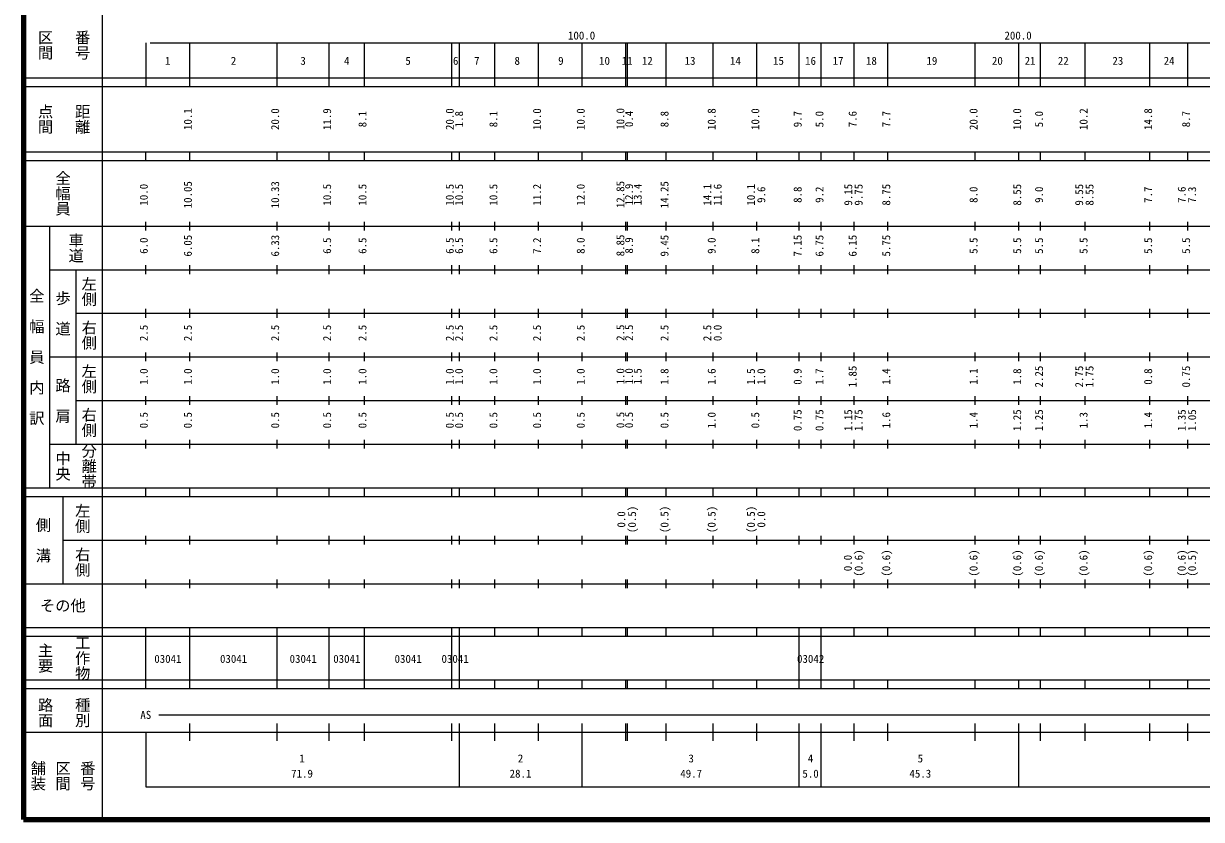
# Model space of a CAD drawing. Units: millimetres on the paper, enlarged 1000 times. Extents: x 40000 to 680000, y 20000 to 380000.
# Drawn here: x 40000 to 309854, y 20000 to 202409 of the extents above; entities that cross this region are included whole.
import ezdxf
from ezdxf.enums import TextEntityAlignment as Align

# ---------------------------------------------------------------- set-up
doc = ezdxf.new("R2010")
doc.units = ezdxf.units.MM
doc.header["$LTSCALE"] = 1000
doc.layers.add('M-TTL', color=2, linetype='Continuous', lineweight=140)
doc.layers.add('M-TTL-BAND', color=7, linetype='Continuous', lineweight=13)
doc.styles.add('@ＭＳ ゴシック', font='')
doc.styles.add('ＭＳ ゴシック', font='')
doc.styles.get('@ＭＳ ゴシック').set_extended_font_data('@MS Gothic')
doc.styles.get('ＭＳ ゴシック').set_extended_font_data('MS Gothic')

msp = doc.modelspace()

# ---------------------------------------------------------------- linework, layer by layer
at = {"layer": 'M-TTL'}
for p, q in [((40000, 380000), (40000, 20000)), ((40000, 20000), (680000, 20000))]:
    msp.add_line(p, q, dxfattribs=at)
at = {"layer": 'M-TTL-BAND'}
for p, q in [((58000, 370000), (58000, 20000)), ((68000, 198000), (68000, 188000)), ((69000, 198000), (579000, 198000)), ((78100, 188000), (78100, 198000)), ((98100, 188000), (98100, 198000)), ((110000, 188000), (110000, 198000)), ((118100, 188000), (118100, 198000)), ((138100, 188000), (138100, 198000)), ((139900, 188000), (139900, 198000)), ((148000, 188000), (148000, 198000)), ((158000, 188000), (158000, 198000)), ((168000, 188000), (168000, 198000)), ((178000, 188000), (178000, 198000)), ((178400, 188000), (178400, 198000)), ((187200, 188000), (187200, 198000)), ((198000, 188000), (198000, 198000)), ((208000, 188000), (208000, 198000)), ((217700, 188000), (217700, 198000)), ((222700, 188000), (222700, 198000)), ((230300, 188000), (230300, 198000)), ((238000, 188000), (238000, 198000)), ((258000, 188000), (258000, 198000)), ((268000, 188000), (268000, 198000)), ((273000, 188000), (273000, 198000)), ((283200, 188000), (283200, 198000)), ((298000, 188000), (298000, 198000)), ((306700, 188000), (306700, 198000)), ((40000, 190000), (579000, 190000)), ((40000, 188000), (579000, 188000)), ((40000, 173000), (579000, 173000)), ((68000, 171000), (68000, 173000)), ((78100, 171000), (78100, 173000)), ((98100, 171000), (98100, 173000)), ((110000, 171000), (110000, 173000)), ((118100, 171000), (118100, 173000)), ((138100, 171000), (138100, 173000)), ((139900, 171000), (139900, 173000)), ((148000, 171000), (148000, 173000)), ((158000, 171000), (158000, 173000)), ((168000, 171000), (168000, 173000)), ((178000, 171000), (178000, 173000)), ((178400, 171000), (178400, 173000)), ((187200, 171000), (187200, 173000)), ((198000, 171000), (198000, 173000)), ((208000, 171000), (208000, 173000)), ((217700, 171000), (217700, 173000)), ((222700, 171000), (222700, 173000)), ((230300, 171000), (230300, 173000)), ((238000, 171000), (238000, 173000)), ((258000, 171000), (258000, 173000)), ((268000, 171000), (268000, 173000)), ((273000, 171000), (273000, 173000)), ((283200, 171000), (283200, 173000)), ((298000, 171000), (298000, 173000)), ((306700, 171000), (306700, 173000)), ((40000, 171000), (579000, 171000)), ((68000, 155000), (68000, 157000)), ((78100, 155000), (78100, 157000)), ((98100, 155000), (98100, 157000)), ((110000, 155000), (110000, 157000)), ((118100, 155000), (118100, 157000)), ((138100, 155000), (138100, 157000)), ((139900, 155000), (139900, 157000)), ((148000, 155000), (148000, 157000)), ((158000, 155000), (158000, 157000)), ((168000, 155000), (168000, 157000)), ((178000, 155000), (178000, 157000)), ((178400, 155000), (178400, 157000)), ((187200, 155000), (187200, 157000)), ((198000, 155000), (198000, 157000)), ((208000, 155000), (208000, 157000)), ((217700, 155000), (217700, 157000)), ((222700, 155000), (222700, 157000)), ((230300, 155000), (230300, 157000)), ((238000, 155000), (238000, 157000)), ((258000, 155000), (258000, 157000)), ((268000, 155000), (268000, 157000)), ((273000, 155000), (273000, 157000)), ((283200, 155000), (283200, 157000)), ((298000, 155000), (298000, 157000)), ((306700, 155000), (306700, 157000)), ((40000, 156000), (579000, 156000)), ((46000, 96000), (46000, 156000)), ((46000, 146000), (579000, 146000)), ((52000, 146000), (52000, 106000)), ((68000, 145000), (68000, 147000)), ((78100, 145000), (78100, 147000)), ((98100, 145000), (98100, 147000)), ((110000, 145000), (110000, 147000)), ((118100, 145000), (118100, 147000)), ((138100, 145000), (138100, 147000)), ((139900, 145000), (139900, 147000)), ((148000, 145000), (148000, 147000)), ((158000, 145000), (158000, 147000)), ((168000, 145000), (168000, 147000)), ((178000, 145000), (178000, 147000)), ((178400, 145000), (178400, 147000)), ((187200, 145000), (187200, 147000)), ((198000, 145000), (198000, 147000)), ((208000, 145000), (208000, 147000)), ((217700, 145000), (217700, 147000)), ((222700, 145000), (222700, 147000)), ((230300, 145000), (230300, 147000)), ((238000, 145000), (238000, 147000)), ((258000, 145000), (258000, 147000)), ((268000, 145000), (268000, 147000)), ((273000, 145000), (273000, 147000)), ((283200, 145000), (283200, 147000)), ((298000, 145000), (298000, 147000)), ((306700, 145000), (306700, 147000)), ((52000, 136000), (579000, 136000)), ((68000, 135000), (68000, 137000)), ((78100, 135000), (78100, 137000)), ((98100, 135000), (98100, 137000)), ((110000, 135000), (110000, 137000)), ((118100, 135000), (118100, 137000)), ((138100, 135000), (138100, 137000)), ((139900, 135000), (139900, 137000)), ((148000, 135000), (148000, 137000)), ((158000, 135000), (158000, 137000)), ((168000, 135000), (168000, 137000)), ((178000, 135000), (178000, 137000)), ((178400, 135000), (178400, 137000)), ((187200, 135000), (187200, 137000)), ((198000, 135000), (198000, 137000)), ((208000, 135000), (208000, 137000)), ((217700, 135000), (217700, 137000)), ((222700, 135000), (222700, 137000)), ((230300, 135000), (230300, 137000)), ((238000, 135000), (238000, 137000)), ((258000, 135000), (258000, 137000)), ((268000, 135000), (268000, 137000)), ((273000, 135000), (273000, 137000)), ((283200, 135000), (283200, 137000)), ((298000, 135000), (298000, 137000)), ((306700, 135000), (306700, 137000)), ((68000, 125000), (68000, 127000)), ((78100, 125000), (78100, 127000)), ((98100, 125000), (98100, 127000)), ((110000, 125000), (110000, 127000)), ((118100, 125000), (118100, 127000)), ((138100, 125000), (138100, 127000)), ((139900, 125000), (139900, 127000)), ((148000, 125000), (148000, 127000)), ((158000, 125000), (158000, 127000)), ((168000, 125000), (168000, 127000)), ((178000, 125000), (178000, 127000)), ((178400, 125000), (178400, 127000)), ((187200, 125000), (187200, 127000)), ((198000, 125000), (198000, 127000)), ((208000, 125000), (208000, 127000)), ((217700, 125000), (217700, 127000)), ((222700, 125000), (222700, 127000)), ((230300, 125000), (230300, 127000)), ((238000, 125000), (238000, 127000)), ((258000, 125000), (258000, 127000)), ((268000, 125000), (268000, 127000)), ((273000, 125000), (273000, 127000)), ((283200, 125000), (283200, 127000)), ((298000, 125000), (298000, 127000)), ((306700, 125000), (306700, 127000)), ((46000, 126000), (579000, 126000)), ((68000, 115000), (68000, 117000)), ((78100, 115000), (78100, 117000)), ((98100, 115000), (98100, 117000)), ((110000, 115000), (110000, 117000)), ((118100, 115000), (118100, 117000)), ((138100, 115000), (138100, 117000)), ((139900, 115000), (139900, 117000)), ((148000, 115000), (148000, 117000)), ((158000, 115000), (158000, 117000)), ((168000, 115000), (168000, 117000)), ((178000, 115000), (178000, 117000)), ((178400, 115000), (178400, 117000)), ((187200, 115000), (187200, 117000)), ((198000, 115000), (198000, 117000)), ((208000, 115000), (208000, 117000)), ((217700, 115000), (217700, 117000)), ((222700, 115000), (222700, 117000)), ((230300, 115000), (230300, 117000)), ((238000, 115000), (238000, 117000)), ((258000, 115000), (258000, 117000)), ((268000, 115000), (268000, 117000)), ((273000, 115000), (273000, 117000)), ((283200, 115000), (283200, 117000)), ((298000, 115000), (298000, 117000)), ((306700, 115000), (306700, 117000)), ((52000, 116000), (579000, 116000)), ((46000, 106000), (579000, 106000)), ((68000, 105000), (68000, 107000)), ((78100, 105000), (78100, 107000)), ((98100, 105000), (98100, 107000)), ((110000, 105000), (110000, 107000)), ((118100, 105000), (118100, 107000)), ((138100, 105000), (138100, 107000)), ((139900, 105000), (139900, 107000)), ((148000, 105000), (148000, 107000)), ((158000, 105000), (158000, 107000)), ((168000, 105000), (168000, 107000)), ((178000, 105000), (178000, 107000)), ((178400, 105000), (178400, 107000)), ((187200, 105000), (187200, 107000)), ((198000, 105000), (198000, 107000)), ((208000, 105000), (208000, 107000)), ((217700, 105000), (217700, 107000)), ((222700, 105000), (222700, 107000)), ((230300, 105000), (230300, 107000)), ((238000, 105000), (238000, 107000)), ((258000, 105000), (258000, 107000)), ((268000, 105000), (268000, 107000)), ((273000, 105000), (273000, 107000)), ((283200, 105000), (283200, 107000)), ((298000, 105000), (298000, 107000)), ((306700, 105000), (306700, 107000)), ((40000, 96000), (579000, 96000)), ((68000, 94000), (68000, 96000)), ((78100, 94000), (78100, 96000)), ((98100, 94000), (98100, 96000)), ((110000, 94000), (110000, 96000)), ((118100, 94000), (118100, 96000)), ((138100, 94000), (138100, 96000)), ((139900, 94000), (139900, 96000)), ((148000, 94000), (148000, 96000)), ((158000, 94000), (158000, 96000)), ((168000, 94000), (168000, 96000)), ((178000, 94000), (178000, 96000)), ((178400, 94000), (178400, 96000)), ((187200, 94000), (187200, 96000)), ((198000, 94000), (198000, 96000)), ((208000, 94000), (208000, 96000)), ((217700, 94000), (217700, 96000)), ((222700, 94000), (222700, 96000)), ((230300, 94000), (230300, 96000)), ((238000, 94000), (238000, 96000)), ((258000, 94000), (258000, 96000)), ((268000, 94000), (268000, 96000)), ((273000, 94000), (273000, 96000)), ((283200, 94000), (283200, 96000)), ((298000, 94000), (298000, 96000)), ((306700, 94000), (306700, 96000)), ((40000, 94000), (579000, 94000)), ((49000, 94000), (49000, 74000)), ((49000, 84000), (579000, 84000)), ((68000, 83000), (68000, 85000)), ((78100, 83000), (78100, 85000)), ((98100, 83000), (98100, 85000)), ((110000, 83000), (110000, 85000)), ((118100, 83000), (118100, 85000)), ((138100, 83000), (138100, 85000)), ((139900, 83000), (139900, 85000)), ((148000, 83000), (148000, 85000)), ((158000, 83000), (158000, 85000)), ((168000, 83000), (168000, 85000)), ((178000, 83000), (178000, 85000)), ((178400, 83000), (178400, 85000)), ((187200, 83000), (187200, 85000)), ((198000, 83000), (198000, 85000)), ((208000, 83000), (208000, 85000)), ((217700, 83000), (217700, 85000)), ((222700, 83000), (222700, 85000)), ((230300, 83000), (230300, 85000)), ((238000, 83000), (238000, 85000)), ((258000, 83000), (258000, 85000)), ((268000, 83000), (268000, 85000)), ((273000, 83000), (273000, 85000)), ((283200, 83000), (283200, 85000)), ((298000, 83000), (298000, 85000)), ((306700, 83000), (306700, 85000)), ((40000, 74000), (579000, 74000)), ((68000, 73000), (68000, 75000)), ((78100, 73000), (78100, 75000)), ((98100, 73000), (98100, 75000)), ((110000, 73000), (110000, 75000)), ((118100, 73000), (118100, 75000)), ((138100, 73000), (138100, 75000)), ((139900, 73000), (139900, 75000)), ((148000, 73000), (148000, 75000)), ((158000, 73000), (158000, 75000)), ((168000, 73000), (168000, 75000)), ((178000, 73000), (178000, 75000)), ((178400, 73000), (178400, 75000)), ((187200, 73000), (187200, 75000)), ((198000, 73000), (198000, 75000)), ((208000, 73000), (208000, 75000)), ((217700, 73000), (217700, 75000)), ((222700, 73000), (222700, 75000)), ((230300, 73000), (230300, 75000)), ((238000, 73000), (238000, 75000)), ((258000, 73000), (258000, 75000)), ((268000, 73000), (268000, 75000)), ((273000, 73000), (273000, 75000)), ((283200, 73000), (283200, 75000)), ((298000, 73000), (298000, 75000)), ((306700, 73000), (306700, 75000)), ((40000, 64000), (579000, 64000)), ((68000, 62000), (68000, 64000)), ((78100, 62000), (78100, 64000)), ((98100, 62000), (98100, 64000)), ((110000, 62000), (110000, 64000)), ((118100, 62000), (118100, 64000)), ((138100, 62000), (138100, 64000)), ((139900, 62000), (139900, 64000)), ((148000, 62000), (148000, 64000)), ((158000, 62000), (158000, 64000)), ((168000, 62000), (168000, 64000)), ((178000, 62000), (178000, 64000)), ((178400, 62000), (178400, 64000)), ((187200, 62000), (187200, 64000)), ((198000, 62000), (198000, 64000)), ((208000, 62000), (208000, 64000)), ((217700, 62000), (217700, 64000)), ((222700, 62000), (222700, 64000)), ((230300, 62000), (230300, 64000)), ((238000, 62000), (238000, 64000)), ((258000, 62000), (258000, 64000)), ((268000, 62000), (268000, 64000)), ((273000, 62000), (273000, 64000)), ((283200, 62000), (283200, 64000)), ((298000, 62000), (298000, 64000)), ((306700, 62000), (306700, 64000)), ((40000, 62000), (579000, 62000)), ((68000, 52000), (68000, 62000)), ((78100, 52000), (78100, 62000)), ((78100, 52000), (78100, 62000)), ((98100, 52000), (98100, 62000)), ((98100, 52000), (98100, 62000)), ((110000, 52000), (110000, 62000)), ((110000, 52000), (110000, 62000)), ((118100, 52000), (118100, 62000)), ((118100, 52000), (118100, 62000)), ((138100, 52000), (138100, 62000)), ((138100, 52000), (138100, 62000)), ((139900, 52000), (139900, 62000)), ((217700, 52000), (217700, 62000)), ((222700, 52000), (222700, 62000)), ((40000, 52000), (579000, 52000)), ((68000, 50000), (68000, 52000)), ((78100, 50000), (78100, 52000)), ((98100, 50000), (98100, 52000)), ((110000, 50000), (110000, 52000)), ((118100, 50000), (118100, 52000)), ((138100, 50000), (138100, 52000)), ((139900, 50000), (139900, 52000)), ((148000, 50000), (148000, 52000)), ((158000, 50000), (158000, 52000)), ((168000, 50000), (168000, 52000)), ((178000, 50000), (178000, 52000)), ((178400, 50000), (178400, 52000)), ((187200, 50000), (187200, 52000)), ((198000, 50000), (198000, 52000)), ((208000, 50000), (208000, 52000)), ((217700, 50000), (217700, 52000)), ((222700, 50000), (222700, 52000)), ((230300, 50000), (230300, 52000)), ((238000, 50000), (238000, 52000)), ((258000, 50000), (258000, 52000)), ((268000, 50000), (268000, 52000)), ((273000, 50000), (273000, 52000)), ((283200, 50000), (283200, 52000)), ((298000, 50000), (298000, 52000)), ((306700, 50000), (306700, 52000)), ((40000, 50000), (579000, 50000)), ((71000, 44000), (513700, 44000)), ((78100, 38000), (78100, 42000)), ((98100, 38000), (98100, 42000)), ((110000, 38000), (110000, 42000)), ((118100, 38000), (118100, 42000)), ((138100, 38000), (138100, 42000)), ((139900, 27500), (139900, 42000)), ((148000, 38000), (148000, 42000)), ((158000, 38000), (158000, 42000)), ((168000, 27500), (168000, 42000)), ((178000, 38000), (178000, 42000)), ((178400, 38000), (178400, 42000)), ((187200, 38000), (187200, 42000)), ((198000, 38000), (198000, 42000)), ((208000, 38000), (208000, 42000)), ((217700, 27500), (217700, 42000)), ((222700, 27500), (222700, 42000)), ((230300, 38000), (230300, 42000)), ((238000, 38000), (238000, 42000)), ((258000, 38000), (258000, 42000)), ((268000, 27500), (268000, 42000)), ((273000, 38000), (273000, 42000)), ((283200, 38000), (283200, 42000)), ((298000, 38000), (298000, 42000)), ((306700, 38000), (306700, 42000)), ((40000, 40000), (579000, 40000)), ((68000, 40000), (68000, 27500)), ((68000, 27500), (579000, 27500))]:
    msp.add_line(p, q, dxfattribs=at)

# ---------------------------------------------------------------- texts
at = {"layer": 'M-TTL-BAND', "style": '@ＭＳ ゴシック'}
for s, p in [('区間', (45000, 197500)), ('番号', (53500, 197500)), ('点間', (45000, 180500)), ('距離', (53500, 180500)), ('全幅員', (49000, 163500)), ('車道', (52000, 151000)), ('左側', (55000, 141000)), ('全\u3000幅\u3000員\u3000内\u3000訳', (43000, 126000)), ('歩\u3000道', (49000, 136000)), ('右側', (55000, 131000)), ('左側', (55000, 121000)), ('路\u3000肩', (49000, 116000)), ('右側', (55000, 111000)), ('分離帯', (55000, 101000)), ('中央', (49000, 101000)), ('左側', (53500, 89000)), ('側\u3000溝', (44500, 84000)), ('右側', (53500, 79000)), ('主要', (45000, 57000)), ('工作物', (53500, 57000)), ('路面', (45000, 44500)), ('種別', (53500, 44500)), ('舗装', (43333, 30000)), ('区間', (49000, 30000)), ('番号', (54667, 30000))]:
    msp.add_text(s, height=2566, rotation=270, dxfattribs=at).set_placement(p, align=Align.MIDDLE_CENTER)
at = {"layer": 'M-TTL-BAND', "style": 'ＭＳ ゴシック'}
for s, p in [('100.0', (167844, 198195)), ('200.0', (267844, 198195)), ('1', (73050, 192405)), ('2', (88100, 192405)), ('3', (104050, 192405)), ('4', (114050, 192405)), ('5', (128100, 192405)), ('6', (139005, 192405)), ('7', (143850, 192405)), ('8', (153100, 192405)), ('9', (163100, 192405)), ('10', (173100, 192405)), ('11', (178300, 192405)), ('12', (182900, 192405)), ('13', (192700, 192405)), ('14', (203100, 192405)), ('15', (212950, 192405)), ('16', (220300, 192405)), ('17', (226600, 192405)), ('18', (234250, 192405)), ('19', (248100, 192405)), ('20', (263100, 192405)), ('21', (270600, 192405)), ('22', (278200, 192405)), ('23', (290700, 192405)), ('24', (302450, 192405)), ('AS', (68000, 42500)), ('1', (103800, 32523)), ('2', (153850, 32523)), ('3', (192950, 32523)), ('4', (220300, 32523)), ('5', (245450, 32523)), ('71.9', (103800, 29033)), ('28.1', (153850, 29033)), ('49.7', (192950, 29033)), ('5.0', (220300, 29033)), ('45.3', (245450, 29033))]:
    msp.add_text(s, height=1833, dxfattribs=at).set_placement(p, align=Align.BOTTOM_CENTER)
for s, p in [('10.1', (79100, 180500)), ('20.0', (99100, 180500)), ('11.9', (111000, 180500)), ('8.1', (119100, 180500)), ('20.0', (139100, 180500)), ('1.8', (141230, 180500)), ('8.1', (149100, 180500)), ('10.0', (159100, 180500)), ('10.0', (169100, 180500)), ('10.0', (178193, 180549)), ('0.4', (180181, 180549)), ('8.8', (188300, 180500)), ('10.8', (199100, 180500)), ('10.0', (209100, 180500)), ('9.7', (218800, 180500)), ('5.0', (223800, 180500)), ('7.6', (231400, 180500)), ('7.7', (239100, 180500)), ('20.0', (259100, 180500)), ('10.0', (269100, 180500)), ('5.0', (274100, 180500)), ('10.2', (284300, 180500)), ('14.8', (299100, 180500)), ('8.7', (307800, 180500)), ('10.0', (69000, 163174)), ('10.05', (79100, 163174)), ('10.33', (99100, 163174)), ('10.5', (111000, 163174)), ('10.5', (119100, 163174)), ('10.5', (139100, 163174)), ('10.5', (141230, 163174)), ('10.5', (149100, 163174)), ('11.2', (159100, 163174)), ('12.0', (169100, 163174)), ('12.85', (178193, 163223)), ('12.9', (180181, 163223)), ('13.4', (182155, 163223)), ('14.25', (188300, 163174)), ('14.1', (198100, 163174)), ('11.6', (200470, 163174)), ('10.1', (208100, 163174)), ('9.6', (210470, 163174)), ('8.8', (218800, 163174)), ('9.2', (223800, 163174)), ('9.15', (230400, 163174)), ('9.75', (232770, 163174)), ('8.75', (239100, 163174)), ('8.0', (259100, 163174)), ('8.55', (269100, 163174)), ('9.0', (274100, 163174)), ('9.55', (283300, 163174)), ('8.55', (285670, 163174)), ('7.7', (299100, 163174)), ('7.6', (306800, 163174)), ('7.3', (309170, 163174)), ('6.05', (79100, 151500)), ('6.33', (99100, 151500)), ('8.85', (178193, 151549)), ('9.45', (188300, 151500)), ('7.15', (218800, 151500)), ('6.75', (223800, 151500)), ('6.15', (231400, 151500)), ('5.75', (239100, 151500)), ('6.0', (69000, 151500)), ('6.5', (111000, 151500)), ('6.5', (119100, 151500)), ('6.5', (139100, 151500)), ('6.5', (141230, 151500)), ('6.5', (149100, 151500)), ('7.2', (159100, 151500)), ('8.0', (169100, 151500)), ('8.9', (180181, 151549)), ('9.0', (199100, 151500)), ('8.1', (209100, 151500)), ('5.5', (259100, 151500)), ('5.5', (269100, 151500)), ('5.5', (274100, 151500)), ('5.5', (284300, 151500)), ('5.5', (299100, 151500)), ('5.5', (307800, 151500)), ('2.5', (69000, 131500)), ('2.5', (79100, 131500)), ('2.5', (99100, 131500)), ('2.5', (111000, 131500)), ('2.5', (119100, 131500)), ('2.5', (139100, 131500)), ('2.5', (141230, 131500)), ('2.5', (149100, 131500)), ('2.5', (159100, 131500)), ('2.5', (169100, 131500)), ('2.5', (178193, 131549)), ('2.5', (180181, 131549)), ('2.5', (188300, 131500)), ('2.5', (198100, 131500)), ('0.0', (200470, 131500)), ('1.0', (69000, 121500)), ('1.0', (79100, 121500)), ('1.0', (99100, 121500)), ('1.0', (111000, 121500)), ('1.0', (119100, 121500)), ('1.0', (139100, 121500)), ('1.0', (141230, 121500)), ('1.0', (149100, 121500)), ('1.0', (159100, 121500)), ('1.0', (169100, 121500)), ('1.0', (178193, 121549)), ('1.0', (180181, 121549)), ('1.5', (182155, 121549)), ('1.8', (188300, 121500)), ('1.6', (199100, 121500)), ('1.5', (208100, 121500)), ('1.0', (210470, 121500)), ('0.9', (218800, 121500)), ('1.7', (223800, 121500)), ('1.85', (231400, 121500)), ('1.4', (239100, 121500)), ('1.1', (259100, 121500)), ('1.8', (269100, 121500)), ('2.25', (274100, 121500)), ('2.75', (283300, 121500)), ('1.75', (285670, 121500)), ('0.8', (299100, 121500)), ('0.75', (307800, 121500)), ('0.75', (218800, 111500)), ('0.75', (223800, 111500)), ('1.15', (230400, 111500)), ('1.75', (232770, 111500)), ('1.25', (269100, 111500)), ('1.25', (274100, 111500)), ('1.35', (306800, 111500)), ('1.05', (309170, 111500)), ('0.5', (69000, 111500)), ('0.5', (79100, 111500)), ('0.5', (99100, 111500)), ('0.5', (111000, 111500)), ('0.5', (119100, 111500)), ('0.5', (139100, 111500)), ('0.5', (141230, 111500)), ('0.5', (149100, 111500)), ('0.5', (159100, 111500)), ('0.5', (169100, 111500)), ('0.5', (178193, 111549)), ('0.5', (180181, 111549)), ('0.5', (188300, 111500)), ('1.0', (199100, 111500)), ('0.5', (209100, 111500)), ('1.6', (239100, 111500)), ('1.4', (259100, 111500)), ('1.3', (284300, 111500)), ('1.4', (299100, 111500)), ('0.0', (178400, 88764)), ('(0.5)', (180870, 88764)), ('(0.5)', (188300, 88764)), ('(0.5)', (199100, 88764)), ('(0.5)', (208100, 88764)), ('0.0', (210470, 88764)), ('(0.6)', (232770, 78764)), ('(0.6)', (239100, 78764)), ('(0.6)', (259100, 78764)), ('(0.6)', (269100, 78764)), ('(0.6)', (274100, 78764)), ('(0.6)', (284300, 78764)), ('(0.6)', (299100, 78764)), ('(0.6)', (306800, 78764)), ('(0.5)', (309170, 78764)), ('0.0', (230300, 78764))]:
    msp.add_text(s, height=1833, rotation=90, dxfattribs=at).set_placement(p, align=Align.BOTTOM_CENTER)
msp.add_text('その他', height=2566, dxfattribs=at).set_placement((49000, 69000), align=Align.MIDDLE_CENTER)
for s, p in [('03041', (69952, 55342)), ('03041', (85002, 55342)), ('03041', (100952, 55342)), ('03041', (110952, 55342)), ('03041', (125002, 55342)), ('03041', (135752, 55342)), ('03042', (217202, 55342))]:
    msp.add_text(s, height=1833, dxfattribs=at).set_placement(p, align=Align.BOTTOM_LEFT)

doc.saveas('drawing.dxf')
